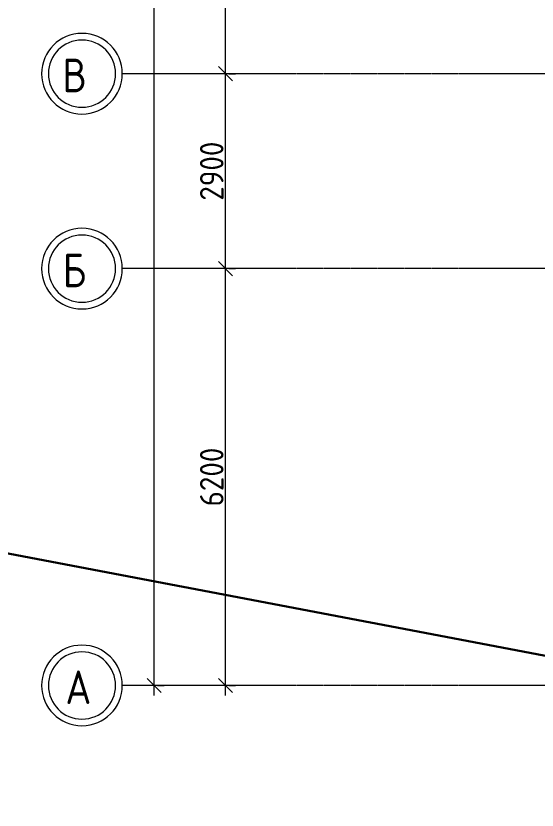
# Model space of a CAD drawing. Header units: millimetres. Extents: x -695119 to 412940, y -249585 to 622758.
# Drawn here: x 100608 to 108360, y -69324 to -57510 of the extents above; entities that cross this region are included whole.
import ezdxf

# ---------------------------------------------------------------- set-up
doc = ezdxf.new("R2010")
doc.units = ezdxf.units.MM
doc.linetypes.add('ADSK_Линия сетки', pattern=[25, 20, -2.5, 0, -2.5])
for name, color, linetype, lineweight in [('_Схема', 5, 'Continuous', 30), ('Оси', 252, 'Continuous', 9), ('Размеры', 7, 'Continuous', 9)]:
    doc.layers.add(name, color=color, linetype=linetype, lineweight=lineweight)
doc.styles.add('GOST Common', font='', dxfattribs={"width": 0.9, "height": 500})
doc.styles.add('ISOCPEUR', font='isocpeur.ttf', dxfattribs={"width": 0.9, "height": 350})
doc.styles.get('GOST Common').set_extended_font_data('GOST type B')

# ---------------------------------------------------------------- blocks, each defined once
blk = doc.blocks.new('_Oblique')
at = {"color": 0, "linetype": 'ByBlock', "lineweight": -2}
blk.add_line((-0.5, -0.5), (0.5, 0.5), dxfattribs=at)
blk = doc.blocks.new('1 этаж')
at = {"layer": 'Оси', "color": 251, "linetype": 'ADSK_Линия сетки', "true_color": 0x636466}
for p, q in [((4311, -139547), (-72628, -139547)), ((4311, -142447), (-72628, -142447)), ((4311, -148647), (-72628, -148647))]:
    blk.add_line(p, q, dxfattribs=at)
at = {"layer": 'Оси', "color": 251, "lineweight": 20, "true_color": 0x636466}
for centre, radius, start, end in [((-73228, -139547), 600, 90, 270), ((-73228, -139547), 500, 90, 270), ((-73228, -139547), 600, 270, 90), ((-73228, -139547), 500, 270, 90), ((-73228, -142447), 600, 90, 270), ((-73228, -142447), 600, 270, 90), ((-73228, -142447), 500, 90, 270), ((-73228, -142447), 500, 270, 90), ((-73228, -148647), 600, 90, 270), ((-73228, -148647), 600, 270, 90), ((-73228, -148647), 500, 90, 270), ((-73228, -148647), 500, 270, 90)]:
    blk.add_arc(centre, radius, start, end, dxfattribs=at)
at = {"layer": 'Размеры', "color": 251, "lineweight": 18, "true_color": 0x636466}
for p, q in [((-72155, -148797), (-72155, -100897)), ((-71093, -139697), (-71093, -133197)), ((-71093, -142597), (-71093, -139397)), ((-71043, -139547), (-70943, -139547)), ((-71043, -139547), (-70943, -139547)), ((-71093, -148797), (-71093, -142297)), ((-71043, -142447), (-70943, -142447)), ((-71043, -142447), (-70943, -142447)), ((-72105, -148647), (-72005, -148647)), ((-71043, -148647), (-70943, -148647))]:
    blk.add_line(p, q, dxfattribs=at)
at = {"layer": 'Размеры', "color": 251, "lineweight": 18, "true_color": 0x636466, "xscale": 212.1, "yscale": 212.1, "zscale": 212.1}
for p, rotation in [((-71093, -139547), 90), ((-71093, -139547), 270), ((-71093, -142447), 90), ((-71093, -142447), 270), ((-72155, -148647), 270), ((-71093, -148647), 270)]:
    blk.add_blockref('_Oblique', p, dxfattribs=dict(at, rotation=rotation))
at = {"layer": 'Оси', "color": 251, "true_color": 0x636466, "style": 'GOST Common', "width": 0.9}
for s, p in [('В', (-73519, -139823)), ('Б', (-73516, -142723)), ('А', (-73475, -148923))]:
    blk.add_text(s, height=500, dxfattribs=at).set_placement(p)
at = {"layer": 'Размеры', "color": 251, "lineweight": 20, "true_color": 0x636466, "char_height": 350, "width": 1059.58, "attachment_point": 5, "rotation": 90, "style": 'ISOCPEUR'}
for s, insert in [('\\A1;2900', (-71298, -140997)), ('\\A1;6200', (-71298, -145547))]:
    blk.add_mtext(s, dxfattribs=dict(at, insert=insert))

msp = doc.modelspace()

# ---------------------------------------------------------------- linework, layer by layer
at = {"layer": '_Схема', "color": 5}
msp.add_line((258216.67, -95568.6), (-161934.199, -15488.828), dxfattribs=at)

# ---------------------------------------------------------------- block references
msp.add_blockref('1 этаж', (174819.19, 81176.937))

doc.saveas('drawing.dxf')
